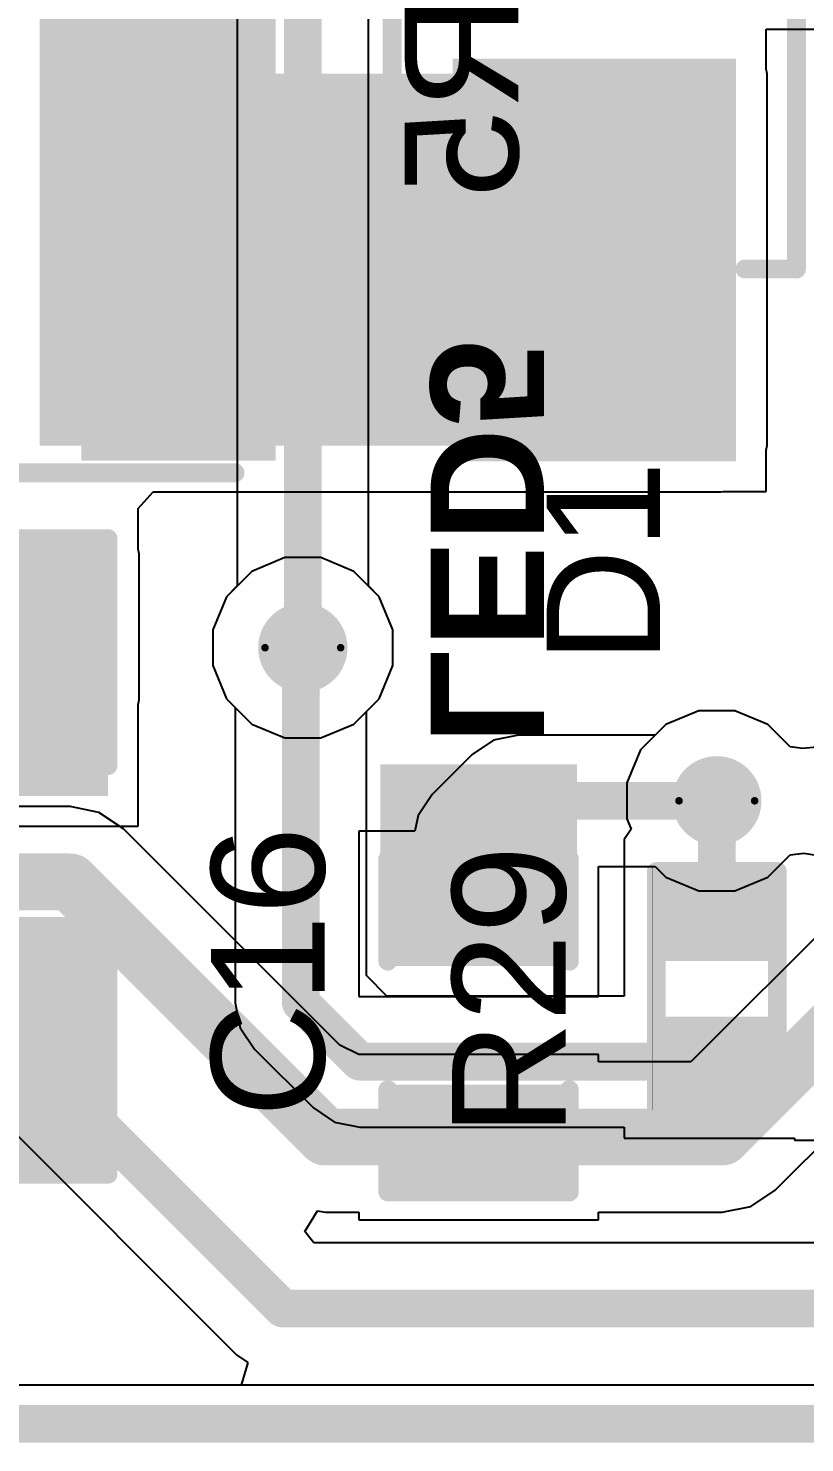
# Model space of a CAD drawing. Header units: inches. Extents: x -46 to 312, y 0 to 111.
# Drawn here: x -17.96 to -12.74, y -0.13 to 9.37 of the extents above; entities that cross this region are included whole.
import ezdxf

# ---------------------------------------------------------------- set-up
doc = ezdxf.new("R2010")
doc.units = ezdxf.units.IN
for name, color, linetype in [('Board Outline', 216, 'Continuous'), ('Bottom Layer', 5, 'Continuous'), ('Bottom Overlay', 54, 'Continuous'), ('Bottom Paste', 16, 'Continuous'), ('Bottom Solder', 6, 'Continuous'), ('Drill Drawing', 1, 'Continuous'), ('Top Layer', 1, 'Continuous'), ('Top Overlay', 2, 'Continuous'), ('Top Paste', 8, 'Continuous'), ('Top Solder', 216, 'Continuous'), ('Via Holes', 16, 'Continuous')]:
    doc.layers.add(name, color=color, linetype=linetype)
doc.styles.add('Arial', font='', dxfattribs={"height": 0.2})
doc.styles.add('Arial_Bold', font='', dxfattribs={"height": 0.2})
doc.styles.get('Arial').set_extended_font_data('Arial')
doc.styles.get('Arial_Bold').set_extended_font_data('Arial', bold=True)

# ---------------------------------------------------------------- blocks, each defined once
blk = doc.blocks.new('R___0402_23')
at = {"layer": 'Top Layer'}
for points in [[(-0.6985, -0.3175), (-0.6985, 0.3175), (-0.2413, 0.3175), (-0.2413, -0.3175)], [(0.2413, -0.3175), (0.2413, 0.3175), (0.6985, 0.3175), (0.6985, -0.3175)]]:
    blk.add_hatch(color=1, dxfattribs=at).paths.add_polyline_path(points)
at = {"layer": 'Top Paste'}
for points in [[(-0.6985, -0.3175), (-0.6985, 0.3175), (-0.2413, 0.3175), (-0.2413, -0.3175)], [(0.2413, -0.3175), (0.2413, 0.3175), (0.6985, 0.3175), (0.6985, -0.3175)]]:
    blk.add_hatch(color=8, dxfattribs=at).paths.add_polyline_path(points)
at = {"layer": 'Top Solder'}
for points in [[(-0.7535, -0.3725), (-0.7535, 0.3725), (-0.1863, 0.3725), (-0.1863, -0.3725)], [(0.1863, -0.3725), (0.1863, 0.3725), (0.7535, 0.3725), (0.7535, -0.3725)]]:
    blk.add_hatch(color=216, dxfattribs=at).paths.add_polyline_path(points)
at = {"layer": 'Top Overlay'}
for points in [[(0.7874, 0.4064, 0.127, 0.127, 0), (-0.7874, 0.4064, 0.127, 0.127, 0)], [(-0.7874, -0.4064, 0.127, 0.127, 0), (-0.7874, 0.4064, 0.127, 0.127, 0)], [(0.7874, -0.4064, 0.127, 0.127, 0), (0.7874, 0.4064, 0.127, 0.127, 0)], [(0.7874, -0.4064, 0.127, 0.127, 0), (-0.7874, -0.4064, 0.127, 0.127, 0)], [(0.8128, -0.4318, 0.00323, 0.00323, 0), (-0.8128, -0.4318, 0.00323, 0.00323, 0)]]:
    blk.add_lwpolyline(points, format="xyseb", dxfattribs=at)
for points in [[(-0.8191, 0.4064, 0.0635, 0.0635, 1), (-0.7556, 0.4064, 0.0635, 0.0635, 1)], [(-0.8191, 0.4064, 0.0635, 0.0635, 1), (-0.7556, 0.4064, 0.0635, 0.0635, 1)], [(0.7556, 0.4064, 0.0635, 0.0635, 1), (0.8191, 0.4064, 0.0635, 0.0635, 1)], [(0.7556, 0.4064, 0.0635, 0.0635, 1), (0.8191, 0.4064, 0.0635, 0.0635, 1)], [(-0.8191, -0.4064, 0.0635, 0.0635, 1), (-0.7556, -0.4064, 0.0635, 0.0635, 1)], [(-0.8191, -0.4064, 0.0635, 0.0635, 1), (-0.7556, -0.4064, 0.0635, 0.0635, 1)], [(0.7556, -0.4064, 0.0635, 0.0635, 1), (0.8191, -0.4064, 0.0635, 0.0635, 1)], [(0.7556, -0.4064, 0.0635, 0.0635, 1), (0.8191, -0.4064, 0.0635, 0.0635, 1)], [(-0.8136, -0.4318, 0.00161, 0.00161, 1), (-0.812, -0.4318, 0.00161, 0.00161, 1)], [(0.812, -0.4318, 0.00161, 0.00161, 1), (0.8136, -0.4318, 0.00161, 0.00161, 1)]]:
    blk.add_lwpolyline(points, format="xyseb", close=True, dxfattribs=at)
blk = doc.blocks.new('LED_0603_B_49')
at = {"layer": 'Bottom Layer'}
for points in [[(-1, 0.5), (-0.5, 0.5), (-0.5, -0.5), (-1, -0.5)], [(0.5, 0.5), (1, 0.5), (1, -0.5), (0.5, -0.5)]]:
    blk.add_hatch(color=5, dxfattribs=at).paths.add_polyline_path(points)
at = {"layer": 'Bottom Overlay'}
blk.add_hatch(color=54, dxfattribs=at).paths.add_polyline_path([(1.1176, -0.6604), (1.7526, -0.6604), (1.7526, 0.6604), (1.1176, 0.6604)])
at = {"layer": 'Bottom Paste'}
for points in [[(-1, 0.5), (-0.5, 0.5), (-0.5, -0.5), (-1, -0.5)], [(0.5, 0.5), (1, 0.5), (1, -0.5), (0.5, -0.5)]]:
    blk.add_hatch(color=16, dxfattribs=at).paths.add_polyline_path(points)
at = {"layer": 'Bottom Solder'}
for points in [[(-1.1016, 0.6016), (-0.3984, 0.6016), (-0.3984, -0.6016), (-1.1016, -0.6016)], [(0.3984, 0.6016), (1.1016, 0.6016), (1.1016, -0.6016), (0.3984, -0.6016)]]:
    blk.add_hatch(color=6, dxfattribs=at).paths.add_polyline_path(points)
at = {"layer": 'Bottom Overlay'}
for points in [[(-1.1176, 0.6096, 0.127, 0.127, 0), (-0.4318, 0.6096, 0.127, 0.127, 0)], [(-1.1176, 0.6096, 0.127, 0.127, 0), (-1.1176, -0.6096, 0.127, 0.127, 0)], [(0.4318, 0.6096, 0.127, 0.127, 0), (1.1176, 0.6096, 0.127, 0.127, 0)], [(1.1176, 0.6096, 0.127, 0.127, 0), (1.1176, -0.6096, 0.127, 0.127, 0)], [(-1.1176, -0.6096, 0.127, 0.127, 0), (-0.4318, -0.6096, 0.127, 0.127, 0)], [(0.4318, -0.6096, 0.127, 0.127, 0), (1.1176, -0.6096, 0.127, 0.127, 0)]]:
    blk.add_lwpolyline(points, format="xyseb", dxfattribs=at)
for points in [[(-1.1494, 0.6096, 0.0635, 0.0635, 1), (-1.0858, 0.6096, 0.0635, 0.0635, 1)], [(-1.1494, 0.6096, 0.0635, 0.0635, 1), (-1.0858, 0.6096, 0.0635, 0.0635, 1)], [(-0.4636, 0.6096, 0.0635, 0.0635, 1), (-0.4001, 0.6096, 0.0635, 0.0635, 1)], [(0.4001, 0.6096, 0.0635, 0.0635, 1), (0.4636, 0.6096, 0.0635, 0.0635, 1)], [(1.0859, 0.6096, 0.0635, 0.0635, 1), (1.1494, 0.6096, 0.0635, 0.0635, 1)], [(1.0859, 0.6096, 0.0635, 0.0635, 1), (1.1494, 0.6096, 0.0635, 0.0635, 1)], [(-1.1494, -0.6096, 0.0635, 0.0635, 1), (-1.0858, -0.6096, 0.0635, 0.0635, 1)], [(-1.1494, -0.6096, 0.0635, 0.0635, 1), (-1.0858, -0.6096, 0.0635, 0.0635, 1)], [(-0.4636, -0.6096, 0.0635, 0.0635, 1), (-0.4001, -0.6096, 0.0635, 0.0635, 1)], [(0.4001, -0.6096, 0.0635, 0.0635, 1), (0.4636, -0.6096, 0.0635, 0.0635, 1)], [(1.0859, -0.6096, 0.0635, 0.0635, 1), (1.1494, -0.6096, 0.0635, 0.0635, 1)], [(1.0859, -0.6096, 0.0635, 0.0635, 1), (1.1494, -0.6096, 0.0635, 0.0635, 1)]]:
    blk.add_lwpolyline(points, format="xyseb", close=True, dxfattribs=at)
blk = doc.blocks.new('SPH4012H4R7MT_55')
at = {"layer": 'Top Layer'}
for points in [[(-2.05, 1.85), (-0.95, 1.85), (-0.95, -1.85), (-2.05, -1.85)], [(0.95, 1.85), (2.05, 1.85), (2.05, -1.85), (0.95, -1.85)]]:
    blk.add_hatch(color=1, dxfattribs=at).paths.add_polyline_path(points)
at = {"layer": 'Top Paste'}
for points in [[(-2.05, 1.85), (-0.95, 1.85), (-0.95, -1.85), (-2.05, -1.85)], [(0.95, 1.85), (2.05, 1.85), (2.05, -1.85), (0.95, -1.85)]]:
    blk.add_hatch(color=8, dxfattribs=at).paths.add_polyline_path(points)
at = {"layer": 'Top Solder'}
for points in [[(-2.1516, 1.9516), (-0.8484, 1.9516), (-0.8484, -1.9516), (-2.1516, -1.9516)], [(0.8484, 1.9516), (2.1516, 1.9516), (2.1516, -1.9516), (0.8484, -1.9516)]]:
    blk.add_hatch(color=216, dxfattribs=at).paths.add_polyline_path(points)
at = {"layer": 'Top Overlay'}
for points in [[(-1.8796, 2.032, 0.127, 0.127, 0), (1.8796, 2.032, 0.127, 0.127, 0)], [(-1.8796, -2.032, 0.127, 0.127, 0), (1.8796, -2.032, 0.127, 0.127, 0)]]:
    blk.add_lwpolyline(points, format="xyseb", dxfattribs=at)
for points in [[(-1.9113, 2.032, 0.0635, 0.0635, 1), (-1.8478, 2.032, 0.0635, 0.0635, 1)], [(1.8479, 2.032, 0.0635, 0.0635, 1), (1.9114, 2.032, 0.0635, 0.0635, 1)], [(-1.9113, -2.032, 0.0635, 0.0635, 1), (-1.8478, -2.032, 0.0635, 0.0635, 1)], [(1.8479, -2.032, 0.0635, 0.0635, 1), (1.9114, -2.032, 0.0635, 0.0635, 1)]]:
    blk.add_lwpolyline(points, format="xyseb", close=True, dxfattribs=at)
blk = doc.blocks.new('SMA_60')
at = {"layer": 'Top Layer'}
for points in [[(-3.25, 0.85), (-0.75, 0.85), (-0.75, -0.85), (-3.25, -0.85)], [(0.75, 0.85), (3.25, 0.85), (3.25, -0.85), (0.75, -0.85)]]:
    blk.add_hatch(color=1, dxfattribs=at).paths.add_polyline_path(points)
at = {"layer": 'Top Overlay'}
for points in [[(-4.4449, -1.4216), (-3.278, -1.4216), (-3.278, 1.4219), (-4.4449, 1.4219)], [(-3.2999, 0.924), (-2.5959, 0.924), (-2.5959, 1.4219), (-3.2999, 1.4219)], [(-3.2999, -1.4219), (-2.5959, -1.4219), (-2.5959, -0.924), (-3.2999, -0.924)]]:
    blk.add_hatch(color=2, dxfattribs=at).paths.add_polyline_path(points)
at = {"layer": 'Top Paste'}
for points in [[(-3.25, 0.85), (-0.75, 0.85), (-0.75, -0.85), (-3.25, -0.85)], [(0.75, 0.85), (3.25, 0.85), (3.25, -0.85), (0.75, -0.85)]]:
    blk.add_hatch(color=8, dxfattribs=at).paths.add_polyline_path(points)
at = {"layer": 'Top Solder'}
for points in [[(-3.3516, 0.9516), (-0.6484, 0.9516), (-0.6484, -0.9516), (-3.3516, -0.9516)], [(0.6484, 0.9516), (3.3516, 0.9516), (3.3516, -0.9516), (0.6484, -0.9516)]]:
    blk.add_hatch(color=216, dxfattribs=at).paths.add_polyline_path(points)
at = {"layer": 'Top Overlay'}
for points in [[(2.0612, 1.3577, 0.127, 0.127, 0), (-2.6581, 1.3577, 0.127, 0.127, 0)], [(2.0612, 1.0122, 0.127, 0.127, 0), (2.0612, 1.3577, 0.127, 0.127, 0)], [(2.0612, -1.3577, 0.127, 0.127, 0), (2.0612, -1.0122, 0.127, 0.127, 0)], [(2.0612, -1.3577, 0.127, 0.127, 0), (-2.6581, -1.3577, 0.127, 0.127, 0)]]:
    blk.add_lwpolyline(points, format="xyseb", dxfattribs=at)
for points in [[(-2.6899, 1.3577, 0.0635, 0.0635, 1), (-2.6264, 1.3577, 0.0635, 0.0635, 1)], [(2.0295, 1.3577, 0.0635, 0.0635, 1), (2.093, 1.3577, 0.0635, 0.0635, 1)], [(2.0295, 1.3577, 0.0635, 0.0635, 1), (2.093, 1.3577, 0.0635, 0.0635, 1)], [(2.0295, 1.0122, 0.0635, 0.0635, 1), (2.093, 1.0122, 0.0635, 0.0635, 1)], [(2.0295, -1.0122, 0.0635, 0.0635, 1), (2.093, -1.0122, 0.0635, 0.0635, 1)], [(-2.6899, -1.3577, 0.0635, 0.0635, 1), (-2.6264, -1.3577, 0.0635, 0.0635, 1)], [(2.0295, -1.3577, 0.0635, 0.0635, 1), (2.093, -1.3577, 0.0635, 0.0635, 1)], [(2.0295, -1.3577, 0.0635, 0.0635, 1), (2.093, -1.3577, 0.0635, 0.0635, 1)]]:
    blk.add_lwpolyline(points, format="xyseb", close=True, dxfattribs=at)
blk = doc.blocks.new('C___1206_77')
at = {"layer": 'Top Layer'}
for points in [[(-2.032, 0.889), (-0.508, 0.889), (-0.508, -0.889), (-2.032, -0.889)], [(0.508, 0.889), (2.032, 0.889), (2.032, -0.889), (0.508, -0.889)]]:
    blk.add_hatch(color=1, dxfattribs=at).paths.add_polyline_path(points)
at = {"layer": 'Top Paste'}
for points in [[(-2.032, 0.889), (-0.508, 0.889), (-0.508, -0.889), (-2.032, -0.889)], [(0.508, 0.889), (2.032, 0.889), (2.032, -0.889), (0.508, -0.889)]]:
    blk.add_hatch(color=8, dxfattribs=at).paths.add_polyline_path(points)
at = {"layer": 'Top Solder'}
for points in [[(-2.1336, 0.9906), (-0.4064, 0.9906), (-0.4064, -0.9906), (-2.1336, -0.9906)], [(0.4064, 0.9906), (2.1336, 0.9906), (2.1336, -0.9906), (0.4064, -0.9906)]]:
    blk.add_hatch(color=216, dxfattribs=at).paths.add_polyline_path(points)
at = {"layer": 'Top Overlay'}
for points in [[(-2.1336, 0.9906, 0.127, 0.127, 0), (-2.1336, -0.9906, 0.127, 0.127, 0)], [(-2.1336, 0.9906, 0.127, 0.127, 0), (-0.6096, 0.9906, 0.127, 0.127, 0)], [(0.6096, 0.9906, 0.127, 0.127, 0), (2.1336, 0.9906, 0.127, 0.127, 0)], [(2.1336, 0.9906, 0.127, 0.127, 0), (2.1336, -0.9906, 0.127, 0.127, 0)], [(-2.1336, -0.9906, 0.127, 0.127, 0), (-0.6096, -0.9906, 0.127, 0.127, 0)], [(0.6096, -0.9906, 0.127, 0.127, 0), (2.1336, -0.9906, 0.127, 0.127, 0)]]:
    blk.add_lwpolyline(points, format="xyseb", dxfattribs=at)
for points in [[(-2.16535, 0.9906, 0.0635, 0.0635, 1), (-2.10185, 0.9906, 0.0635, 0.0635, 1)], [(-2.16535, 0.9906, 0.0635, 0.0635, 1), (-2.10185, 0.9906, 0.0635, 0.0635, 1)], [(-0.64135, 0.9906, 0.0635, 0.0635, 1), (-0.57785, 0.9906, 0.0635, 0.0635, 1)], [(0.57785, 0.9906, 0.0635, 0.0635, 1), (0.64135, 0.9906, 0.0635, 0.0635, 1)], [(2.10185, 0.9906, 0.0635, 0.0635, 1), (2.16535, 0.9906, 0.0635, 0.0635, 1)], [(2.10185, 0.9906, 0.0635, 0.0635, 1), (2.16535, 0.9906, 0.0635, 0.0635, 1)], [(-2.16535, -0.9906, 0.0635, 0.0635, 1), (-2.10185, -0.9906, 0.0635, 0.0635, 1)], [(-2.16535, -0.9906, 0.0635, 0.0635, 1), (-2.10185, -0.9906, 0.0635, 0.0635, 1)], [(-0.64135, -0.9906, 0.0635, 0.0635, 1), (-0.57785, -0.9906, 0.0635, 0.0635, 1)], [(0.57785, -0.9906, 0.0635, 0.0635, 1), (0.64135, -0.9906, 0.0635, 0.0635, 1)], [(2.10185, -0.9906, 0.0635, 0.0635, 1), (2.16535, -0.9906, 0.0635, 0.0635, 1)], [(2.10185, -0.9906, 0.0635, 0.0635, 1), (2.16535, -0.9906, 0.0635, 0.0635, 1)]]:
    blk.add_lwpolyline(points, format="xyseb", close=True, dxfattribs=at)

msp = doc.modelspace()

# ---------------------------------------------------------------- hatches: boundary and pattern name
at = {"layer": 'Bottom Layer'}
h = msp.add_hatch(color=5, dxfattribs=at)
edge = h.paths.add_edge_path()
edge.add_arc((-16.1155, 5.2114), 0.3, 0, 360)
h = msp.add_hatch(color=5, dxfattribs=at)
edge = h.paths.add_edge_path()
edge.add_arc((-13.335, 4.1834), 0.3, 0, 360)
at = {"layer": 'Top Layer'}
for points in [[(-17.8826, 6.5683), (-16.4006, 6.5683), (-16.4006, 11.766), (-17.8826, 11.766)], [(-17.8826, 6.5683), (-13.308, 6.5683), (-13.308, 9.0653), (-17.8826, 9.0653)], [(-21.71, 4.861), (-17.526, 4.861), (-17.526, 5.842), (-21.71, 5.842)]]:
    msp.add_hatch(color=1, dxfattribs=at).paths.add_polyline_path(points)
h = msp.add_hatch(color=1, dxfattribs=at)
edge = h.paths.add_edge_path()
edge.add_arc((-16.1155, 5.2114), 0.3, 0, 360)
h = msp.add_hatch(color=1, dxfattribs=at)
edge = h.paths.add_edge_path()
edge.add_arc((-13.335, 4.1834), 0.3, 0, 360)
at = {"layer": 'Via Holes'}
h = msp.add_hatch(color=7, dxfattribs=at)
edge = h.paths.add_edge_path()
edge.add_arc((-16.1155, 5.2114), 0.15, 0, 360)
h = msp.add_hatch(color=7, dxfattribs=at)
edge = h.paths.add_edge_path()
edge.add_arc((-13.335, 4.1834), 0.15, 0, 360)

# ---------------------------------------------------------------- linework, layer by layer
at = {"layer": 'Board Outline'}
msp.add_lwpolyline([(-41, 0, 0.254, 0.254, 0), (0, 0, 0.254, 0.254, 0)], format="xyseb", dxfattribs=at)
at = {"layer": 'Bottom Layer'}
for p, q in [((-16.5557, 10.4839), (-16.5557, 5.6264)), ((-15.6752, 5.6264), (-15.6752, 10.0735)), ((-16.5557, 5.6264), (-16.6282, 5.5539)), ((-15.6028, 5.5539), (-15.6752, 5.6264)), ((-16.6282, 5.5539), (-16.7203, 5.3317)), ((-15.5107, 5.3317), (-15.6028, 5.5539)), ((-16.7203, 5.3317), (-16.7203, 5.0911)), ((-15.5107, 5.0911), (-15.5107, 5.3317)), ((-16.7203, 5.0911), (-16.6282, 4.8688)), ((-15.6028, 4.8688), (-15.5107, 5.0911)), ((-16.6282, 4.8688), (-16.4581, 4.6986)), ((-15.7729, 4.6986), (-15.6028, 4.8688)), ((-13.4553, 4.7882), (-13.6776, 4.6961)), ((-13.2147, 4.7882), (-13.4553, 4.7882)), ((-12.9924, 4.6961), (-13.2147, 4.7882)), ((-16.4581, 4.6986), (-16.2358, 4.6066)), ((-15.9952, 4.6066), (-15.7729, 4.6986)), ((-13.6776, 4.6961), (-13.7501, 4.6236)), ((-12.8417, 4.5454), (-12.9924, 4.6961)), ((-16.2358, 4.6066), (-15.9952, 4.6066)), ((-14.8355, 4.5901), (-14.9783, 4.4947)), ((-14.667, 4.6236), (-14.8355, 4.5901)), ((-13.7501, 4.6236), (-14.667, 4.6236)), ((-14.9783, 4.4947), (-15.2465, 4.2265)), ((-12.7566, 4.5338), (-12.8417, 4.5454)), ((-12.665, 4.5446), (-12.7566, 4.5338)), ((-15.2465, 4.2265), (-15.3419, 4.0837)), ((-17.678, 4.1441), (-21.0889, 4.1441)), ((-17.4848, 4.1056), (-17.678, 4.1441)), ((-17.321, 3.9961), (-17.4848, 4.1056)), ((-15.8667, 2.5419), (-17.321, 3.9961)), ((-15.3419, 4.0837), (-15.3626, 3.9798)), ((-15.3626, 3.9798), (-15.74, 3.9798)), ((-15.74, 3.9798), (-15.74, 2.8702)), ((-12.9924, 3.6707), (-12.8429, 3.8202)), ((-12.8429, 3.8202), (-12.7513, 3.8311)), ((-12.7513, 3.8311), (-12.6662, 3.8194)), ((-14.1304, 2.8702), (-14.1304, 3.7431)), ((-14.1304, 3.7431), (-13.7501, 3.7431)), ((-13.7501, 3.7431), (-13.6776, 3.6707)), ((-13.6776, 3.6707), (-13.4553, 3.5786)), ((-13.2147, 3.5786), (-12.9924, 3.6707)), ((-13.4553, 3.5786), (-13.2147, 3.5786)), ((-12.9429, 1.5679), (-10.9322, 3.5786)), ((-12.4392, 3.5), (-13.5092, 2.43)), ((-15.74, 2.8702), (-14.1304, 2.8702)), ((-15.74, 2.4798), (-15.8667, 2.5419)), ((-14.1304, 2.4798), (-15.74, 2.4798)), ((-14.1304, 2.43), (-14.1304, 2.4798)), ((-13.5092, 2.43), (-14.1304, 2.43)), ((-18.3699, 2.2717), (-16.5608, 0.4626)), ((-13.1067, 1.4584), (-12.9429, 1.5679)), ((-16.1019, 1.292), (-16.0162, 1.4304)), ((-16.0162, 1.4304), (-15.964, 1.42)), ((-13.3, 1.42), (-13.1067, 1.4584)), ((-15.964, 1.42), (-15.74, 1.42)), ((-15.74, 1.42), (-15.74, 1.3702)), ((-15.74, 1.3702), (-14.1304, 1.3702)), ((-14.1304, 1.3702), (-14.1304, 1.42)), ((-14.1304, 1.42), (-13.3, 1.42)), ((-16.0417, 1.2142), (-16.1019, 1.292)), ((-11.3117, 1.2142), (-16.0417, 1.2142)), ((-16.5608, 0.4626), (-16.4842, 0.4114)), ((-16.4842, 0.4114), (-16.5304, 0.259)), ((-16.5304, 0.259), (-20.9869, 0.259))]:
    msp.add_line(p, q, dxfattribs=at)
for points in [[(-16.1155, 5.2114, 0.254, 0.254, 0), (-16.1155, 10.4839, 0.254, 0.254, 0)], [(-13.3, 1.925, 0.381, 0.381, 0), (-11.0416, 4.1834, 0.381, 0.381, 0)], [(-14.9352, 3.9152, 0.254, 0.254, 0), (-14.667, 4.1834, 0.254, 0.254, 0)], [(-14.667, 4.1834, 0.254, 0.254, 0), (-13.335, 4.1834, 0.254, 0.254, 0)], [(-14.9352, 3.425, 0.254, 0.254, 0), (-14.9352, 3.9152, 0.254, 0.254, 0)], [(-30.9689, 3.6391, 0.381, 0.381, 0), (-17.678, 3.6391, 0.381, 0.381, 0)], [(-17.678, 3.6391, 0.381, 0.381, 0), (-15.964, 1.925, 0.381, 0.381, 0)], [(-18.1876, 2.712, 0.254, 0.254, 0), (-16.2495, 0.7739, 0.254, 0.254, 0)], [(-15.964, 1.925, 0.381, 0.381, 0), (-14.9352, 1.925, 0.381, 0.381, 0)], [(-14.9352, 1.925, 0.381, 0.381, 0), (-13.3, 1.925, 0.381, 0.381, 0)], [(-16.2495, 0.7739, 0.254, 0.254, 0), (-8.0707, 0.7739, 0.254, 0.254, 0)]]:
    msp.add_lwpolyline(points, format="xyseb", dxfattribs=at)
for points in [[(-16.179, 5.2114, 0.127, 0.127, 1), (-16.052, 5.2114, 0.127, 0.127, 1)], [(-14.7305, 4.1834, 0.127, 0.127, 1), (-14.6035, 4.1834, 0.127, 0.127, 1)], [(-14.7305, 4.1834, 0.127, 0.127, 1), (-14.6035, 4.1834, 0.127, 0.127, 1)], [(-13.3985, 4.1834, 0.127, 0.127, 1), (-13.2715, 4.1834, 0.127, 0.127, 1)], [(-14.9987, 3.9152, 0.127, 0.127, 1), (-14.8717, 3.9152, 0.127, 0.127, 1)], [(-14.9987, 3.9152, 0.127, 0.127, 1), (-14.8717, 3.9152, 0.127, 0.127, 1)], [(-17.7733, 3.6391, 0.1905, 0.1905, 1), (-17.5828, 3.6391, 0.1905, 0.1905, 1)], [(-17.7733, 3.6391, 0.1905, 0.1905, 1), (-17.5828, 3.6391, 0.1905, 0.1905, 1)], [(-14.9987, 3.425, 0.127, 0.127, 1), (-14.8717, 3.425, 0.127, 0.127, 1)], [(-16.0592, 1.925, 0.1905, 0.1905, 1), (-15.8687, 1.925, 0.1905, 0.1905, 1)], [(-16.0592, 1.925, 0.1905, 0.1905, 1), (-15.8687, 1.925, 0.1905, 0.1905, 1)], [(-15.0305, 1.925, 0.1905, 0.1905, 1), (-14.8399, 1.925, 0.1905, 0.1905, 1)], [(-15.0305, 1.925, 0.1905, 0.1905, 1), (-14.8399, 1.925, 0.1905, 0.1905, 1)], [(-13.3952, 1.925, 0.1905, 0.1905, 1), (-13.2047, 1.925, 0.1905, 0.1905, 1)], [(-13.3952, 1.925, 0.1905, 0.1905, 1), (-13.2047, 1.925, 0.1905, 0.1905, 1)], [(-16.313, 0.7739, 0.127, 0.127, 1), (-16.186, 0.7739, 0.127, 0.127, 1)], [(-16.313, 0.7739, 0.127, 0.127, 1), (-16.186, 0.7739, 0.127, 0.127, 1)]]:
    msp.add_lwpolyline(points, format="xyseb", close=True, dxfattribs=at)
at = {"layer": 'Drill Drawing'}
for points in [[(-15.8615, 5.2114, 0.0508, 0.0508, 1), (-16.3695, 5.2114, 0.0508, 0.0508, 1)], [(-16.3822, 5.2114, 0.0254, 0.0254, 1), (-16.3568, 5.2114, 0.0254, 0.0254, 1)], [(-15.8742, 5.2114, 0.0254, 0.0254, 1), (-15.8488, 5.2114, 0.0254, 0.0254, 1)], [(-13.081, 4.1834, 0.0508, 0.0508, 1), (-13.589, 4.1834, 0.0508, 0.0508, 1)], [(-13.6017, 4.1834, 0.0254, 0.0254, 1), (-13.5763, 4.1834, 0.0254, 0.0254, 1)], [(-13.0937, 4.1834, 0.0254, 0.0254, 1), (-13.0683, 4.1834, 0.0254, 0.0254, 1)]]:
    msp.add_lwpolyline(points, format="xyseb", close=True, dxfattribs=at)
at = {"layer": 'Top Layer'}
for p, q in [((-13.0032, 9.0953), (-13.0032, 9.3654)), ((-13.0032, 9.3654), (-12.2458, 9.3654)), ((-12.9972, 9.0653), (-13.0032, 9.0953)), ((-12.9972, 6.5683), (-12.9972, 9.0653)), ((-13.0032, 6.5383), (-12.9972, 6.5683)), ((-13.0032, 6.2605), (-13.0032, 6.5383)), ((-17.2212, 6.1468), (-17.1206, 6.2575)), ((-17.1206, 6.2575), (-13.308, 6.2575)), ((-13.308, 6.2575), (-13.2931, 6.2605)), ((-13.2931, 6.2605), (-13.0032, 6.2605)), ((-17.2212, 5.872), (-17.2212, 6.1468)), ((-17.2152, 5.842), (-17.2212, 5.872)), ((-17.2152, 4.861), (-17.2152, 5.842)), ((-16.2358, 5.8162), (-16.4581, 5.7241)), ((-15.9952, 5.8162), (-16.2358, 5.8162)), ((-15.7729, 5.7241), (-15.9952, 5.8162)), ((-16.4581, 5.7241), (-16.6282, 5.5539)), ((-15.6028, 5.5539), (-15.7729, 5.7241)), ((-16.6282, 5.5539), (-16.7203, 5.3317)), ((-15.5107, 5.3317), (-15.6028, 5.5539)), ((-16.7203, 5.3317), (-16.7203, 5.0911)), ((-15.5107, 5.0911), (-15.5107, 5.3317)), ((-16.7203, 5.0911), (-16.6282, 4.8688)), ((-15.6028, 4.8688), (-15.5107, 5.0911)), ((-17.2212, 4.831), (-17.2152, 4.861)), ((-16.6282, 4.8688), (-16.5693, 4.8098)), ((-15.6887, 4.7828), (-15.6028, 4.8688)), ((-17.2212, 4.0132), (-17.2212, 4.831)), ((-16.5693, 4.8098), (-16.5693, 2.8274)), ((-15.6887, 3.0098), (-15.6887, 4.7828)), ((-13.4553, 4.7882), (-13.6776, 4.6961)), ((-13.2147, 4.7882), (-13.4553, 4.7882)), ((-12.9924, 4.6961), (-13.2147, 4.7882)), ((-13.6776, 4.6961), (-13.8477, 4.526)), ((-12.8417, 4.5454), (-12.9924, 4.6961)), ((-13.8477, 4.526), (-13.9398, 4.3037)), ((-12.7566, 4.5338), (-12.8417, 4.5454)), ((-12.665, 4.5446), (-12.7566, 4.5338)), ((-13.9398, 4.3037), (-13.9398, 4.0631)), ((-19.6088, 4.0132), (-17.2212, 4.0132)), ((-13.911, 3.9936), (-13.9573, 3.9243)), ((-13.9398, 4.0631), (-13.911, 3.9936)), ((-13.9573, 3.9243), (-13.9573, 3.9243)), ((-13.9573, 3.9243), (-13.9573, 2.8723)), ((-15.5513, 2.8723), (-15.6887, 3.0098)), ((-13.9573, 2.8723), (-15.5513, 2.8723)), ((-16.5693, 2.8274), (-16.5357, 2.6589)), ((-16.5357, 2.6589), (-16.4403, 2.5161)), ((-16.4403, 2.5161), (-16.045, 2.1207)), ((-16.045, 2.1207), (-15.9021, 2.0253)), ((-15.9021, 2.0253), (-15.7337, 1.9918)), ((-15.7337, 1.9918), (-13.9573, 1.9918)), ((-13.9573, 1.9918), (-13.9573, 1.9177)), ((-13.9573, 1.9177), (-12.8143, 1.9177)), ((-12.8143, 1.9177), (-12.8143, 1.905)), ((-12.8143, 1.905), (-12.6323, 1.905)), ((-12.1391, 0.259), (-20.9869, 0.259))]:
    msp.add_line(p, q, dxfattribs=at)
for points in [[(-16.129, 5.1978, 0.254, 0.254, 0), (-16.1155, 5.2114, 0.254, 0.254, 0)], [(-16.129, 2.8274, 0.254, 0.254, 0), (-16.129, 5.1978, 0.254, 0.254, 0)], [(-13.335, 3.3909, 0.254, 0.254, 0), (-13.335, 4.1834, 0.254, 0.254, 0)], [(-16.129, 2.8274, 0.254, 0.254, 0), (-15.7337, 2.432, 0.254, 0.254, 0)], [(-13.3541, 2.432, 0.254, 0.254, 0), (-13.335, 2.4511, 0.254, 0.254, 0)], [(-15.7337, 2.432, 0.254, 0.254, 0), (-13.3541, 2.432, 0.254, 0.254, 0)]]:
    msp.add_lwpolyline(points, format="xyseb", dxfattribs=at)
for points in [[(-16.1925, 5.1978, 0.127, 0.127, 1), (-16.0655, 5.1978, 0.127, 0.127, 1)], [(-16.1925, 5.1978, 0.127, 0.127, 1), (-16.0655, 5.1978, 0.127, 0.127, 1)], [(-16.179, 5.2114, 0.127, 0.127, 1), (-16.052, 5.2114, 0.127, 0.127, 1)], [(-13.3985, 4.1834, 0.127, 0.127, 1), (-13.2715, 4.1834, 0.127, 0.127, 1)], [(-13.3985, 3.3909, 0.127, 0.127, 1), (-13.2715, 3.3909, 0.127, 0.127, 1)], [(-16.1925, 2.8274, 0.127, 0.127, 1), (-16.0655, 2.8274, 0.127, 0.127, 1)], [(-16.1925, 2.8274, 0.127, 0.127, 1), (-16.0655, 2.8274, 0.127, 0.127, 1)], [(-13.3985, 2.4511, 0.127, 0.127, 1), (-13.2715, 2.4511, 0.127, 0.127, 1)], [(-15.7972, 2.432, 0.127, 0.127, 1), (-15.6702, 2.432, 0.127, 0.127, 1)], [(-15.7972, 2.432, 0.127, 0.127, 1), (-15.6702, 2.432, 0.127, 0.127, 1)], [(-13.4176, 2.432, 0.127, 0.127, 1), (-13.2905, 2.432, 0.127, 0.127, 1)], [(-13.4176, 2.432, 0.127, 0.127, 1), (-13.2905, 2.432, 0.127, 0.127, 1)]]:
    msp.add_lwpolyline(points, format="xyseb", close=True, dxfattribs=at)

# ---------------------------------------------------------------- block references
for name, p, rotation in [('SMA_60', (-14.158, 9.8153), 270), ('C___1206_77', (-18.415, 3.81), 90), ('LED_0603_B_49', (-14.9352, 2.675), 90), ('R___0402_23', (-13.335, 2.921), 270)]:
    msp.add_blockref(name, p, dxfattribs=dict(rotation=rotation))
msp.add_blockref('SPH4012H4R7MT_55', (-18.4506, 8.4183))

# ---------------------------------------------------------------- texts
at = {"layer": 'Bottom Overlay', "text_generation_flag": 2}
for s, rotation, style, p in [('R5', 90, 'Arial', (-14.6689, 9.5932)), ('LED5', 270, 'Arial_Bold', (-15.2571, 4.5583))]:
    msp.add_text(s, height=0.762, rotation=rotation, dxfattribs=dict(at, style=style)).set_placement(p)
at = {"layer": 'Top Overlay', "style": 'Arial'}
for s, p in [('D1', (-13.7161, 5.1056)), ('C16', (-15.9699, 2.0575)), ('R29', (-14.3511, 1.9307))]:
    msp.add_text(s, height=0.762, rotation=90, dxfattribs=at).set_placement(p)

doc.saveas('drawing.dxf')
